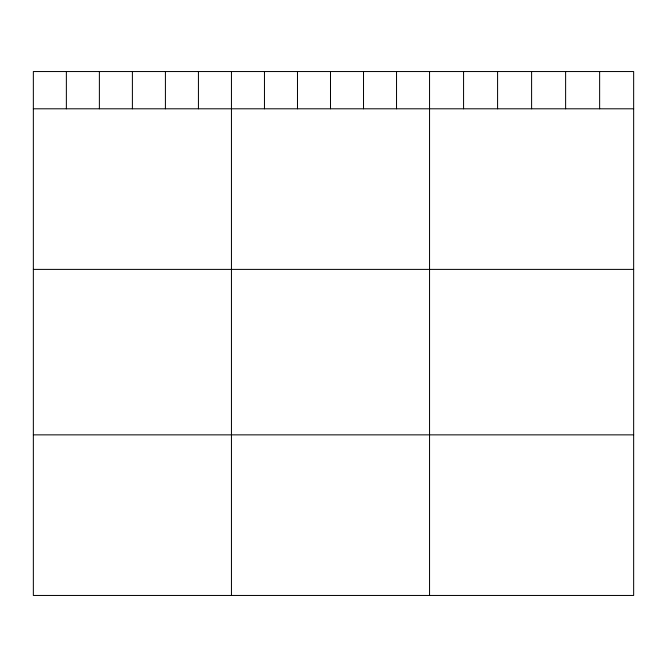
<?xml version="1.0" encoding="UTF-8"?>
<svg xmlns="http://www.w3.org/2000/svg" width="667" height="667" viewBox="0 0 667 667"><rect width="100%" height="100%" fill="white"/><g stroke="black" fill="none" stroke-linecap="round" stroke-linejoin="round"><path stroke-width="1" d="M633.65 108.796L633.65 595.456L33.35 595.456L33.35 71.544L633.65 71.544L633.65 108.796L33.35 108.796M33.35 269.393L633.65 269.393M33.35 434.859L633.65 434.859M599.633 71.544L599.633 108.796M565.616 71.544L565.616 108.796M531.599 71.544L531.599 108.796M497.582 71.544L497.582 108.796M463.565 71.544L463.565 108.796M429.548 71.544L429.548 595.456M396.531 71.544L396.531 108.796M363.515 71.544L363.515 108.796M330.498 71.544L330.498 108.796M297.482 71.544L297.482 108.796M264.465 71.544L264.465 108.796M231.449 71.544L231.449 595.456M198.433 71.544L198.433 108.796M165.416 71.544L165.416 108.796M132.4 71.544L132.4 108.796M99.383 71.544L99.383 108.796M66.366 71.544L66.366 108.796"/></g></svg>
